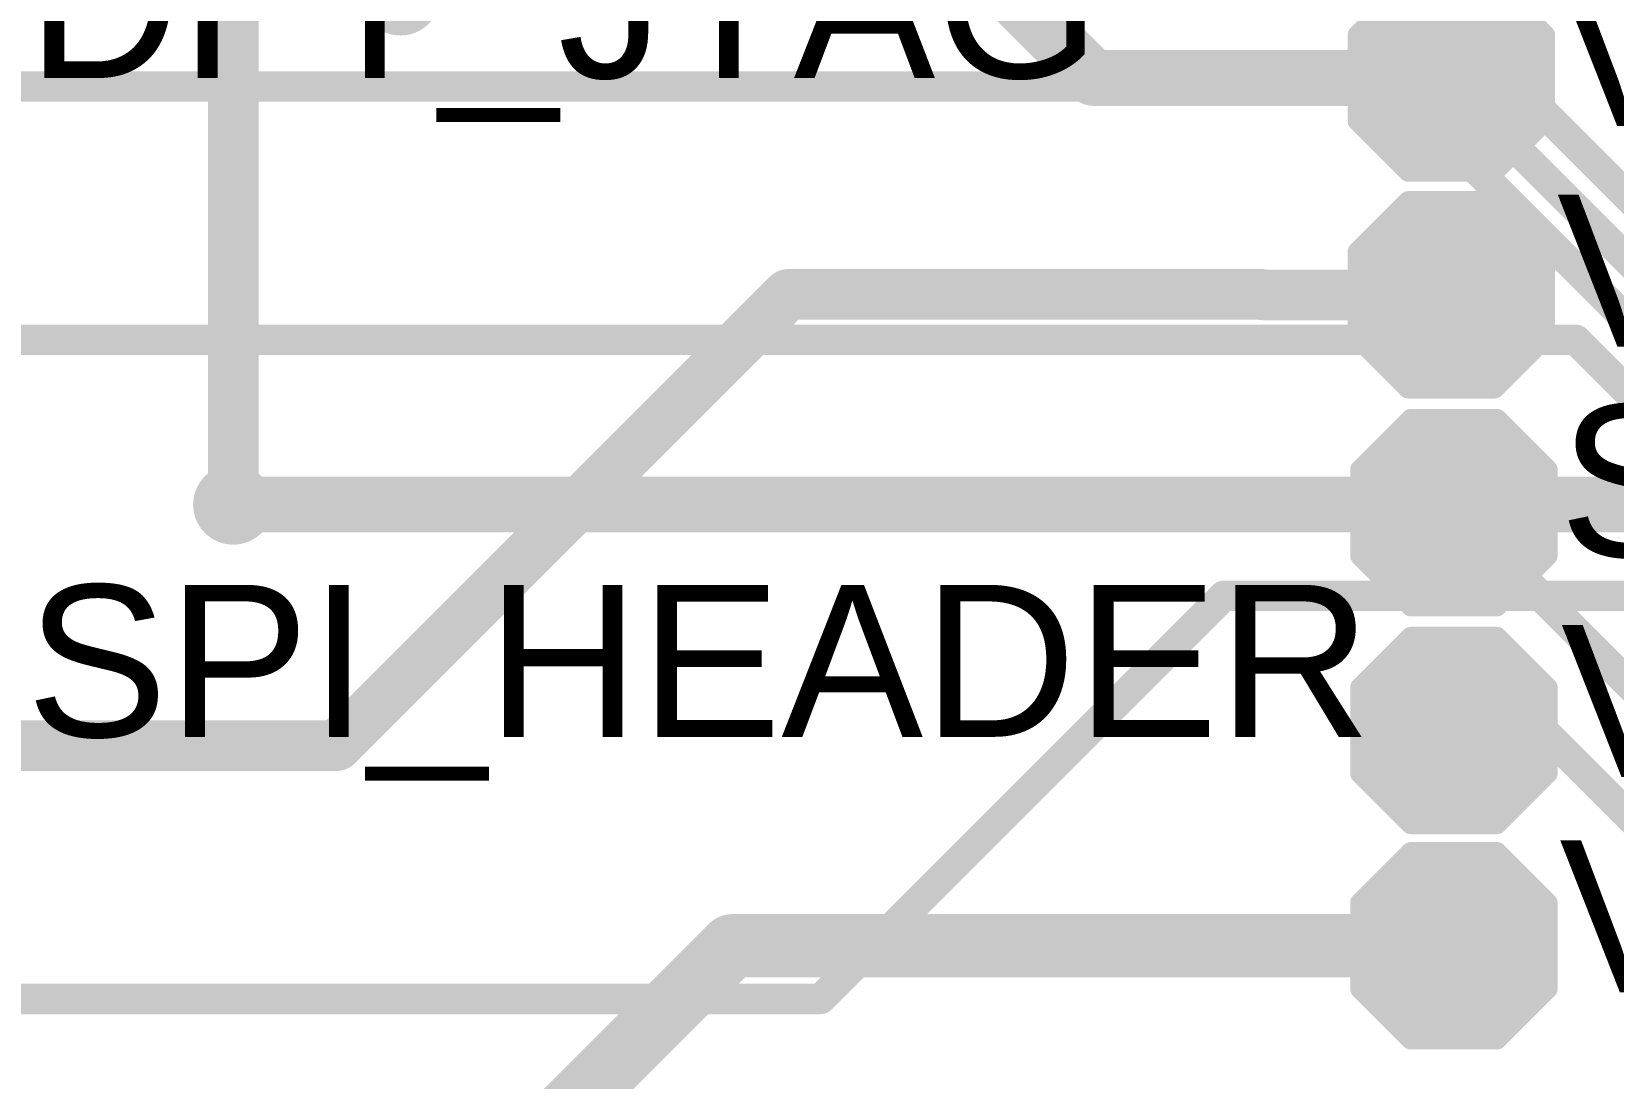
# Model space of a CAD drawing. Header units: millimetres. Extents: x -0.39 to 4.37, y -0.38 to 3.54.
# Drawn here: x 0.015 to 0.64, y 1.714 to 2.128 of the extents above; entities that cross this region are included whole.
import ezdxf

# ---------------------------------------------------------------- set-up
doc = ezdxf.new("R2010")
doc.units = ezdxf.units.MM
doc.header["$MEASUREMENT"] = 0
for name, color, linetype in [('BottomLayer', 5, 'Continuous'), ('BottomSolder', 6, 'Continuous'), ('TopLayer', 1, 'Continuous'), ('TopOverlay', 2, 'Continuous'), ('TopPaste', 8, 'Continuous'), ('TopSolder', 216, 'Continuous'), ('ViaHoleLayer', 16, 'Continuous')]:
    doc.layers.add(name, color=color, linetype=linetype)
doc.styles.add('Arial', font='', dxfattribs={"height": 0.2})
doc.styles.get('Arial').set_extended_font_data('Arial')

# ---------------------------------------------------------------- blocks, each defined once
blk = doc.blocks.new('TEST_POINT_223')
at = {"layer": 'TopLayer'}
blk.add_hatch(color=1, dxfattribs=at).paths.add_polyline_path([(0.015, 0.03), (-0.015, 0.03), (-0.03, 0.015), (-0.03, -0.015), (-0.015, -0.03), (0.015, -0.03), (0.03, -0.015), (0.03, 0.015)])
at = {"layer": 'TopPaste'}
blk.add_hatch(color=8, dxfattribs=at).paths.add_polyline_path([(0.015, 0.03), (-0.015, 0.03), (-0.03, 0.015), (-0.03, -0.015), (-0.015, -0.03), (0.015, -0.03), (0.03, -0.015), (0.03, 0.015)])
at = {"layer": 'TopSolder'}
blk.add_hatch(color=216, dxfattribs=at).paths.add_polyline_path([(0.017, 0.034), (-0.017, 0.034), (-0.034, 0.017), (-0.034, -0.017), (-0.017, -0.034), (0.017, -0.034), (0.034, -0.017), (0.034, 0.017)])
at = {"layer": 'TopOverlay', "const_width": 0.00787}
for points in [[(-0.037, 0.017), (-0.017, 0.037)], [(0.017, 0.037), (-0.017, 0.037)], [(0.017, 0.037), (-0.017, 0.037)], [(0.037, 0.017), (0.017, 0.037)], [(-0.037, -0.017), (-0.037, 0.017)], [(0.037, -0.017), (0.037, 0.017)], [(-0.017, -0.037), (-0.037, -0.017)], [(0.017, -0.037), (0.037, -0.017)], [(0.017, -0.037), (-0.017, -0.037)], [(0.017, -0.037), (-0.017, -0.037)]]:
    blk.add_lwpolyline(points, dxfattribs=at)
at = {"layer": 'TopOverlay', "const_width": 0.00394}
for points in [[(-0.01897, 0.037, 1), (-0.01503, 0.037, 1)], [(-0.01897, 0.037, 1), (-0.01503, 0.037, 1)], [(-0.01897, 0.037, 1), (-0.01503, 0.037, 1)], [(0.01503, 0.037, 1), (0.01897, 0.037, 1)], [(0.01503, 0.037, 1), (0.01897, 0.037, 1)], [(0.01503, 0.037, 1), (0.01897, 0.037, 1)], [(-0.03897, 0.017, 1), (-0.03503, 0.017, 1)], [(-0.03897, 0.017, 1), (-0.03503, 0.017, 1)], [(0.03503, 0.017, 1), (0.03897, 0.017, 1)], [(0.03503, 0.017, 1), (0.03897, 0.017, 1)], [(-0.03897, -0.017, 1), (-0.03503, -0.017, 1)], [(-0.03897, -0.017, 1), (-0.03503, -0.017, 1)], [(0.03503, -0.017, 1), (0.03897, -0.017, 1)], [(0.03503, -0.017, 1), (0.03897, -0.017, 1)], [(-0.01897, -0.037, 1), (-0.01503, -0.037, 1)], [(-0.01897, -0.037, 1), (-0.01503, -0.037, 1)], [(-0.01897, -0.037, 1), (-0.01503, -0.037, 1)], [(0.01503, -0.037, 1), (0.01897, -0.037, 1)], [(0.01503, -0.037, 1), (0.01897, -0.037, 1)], [(0.01503, -0.037, 1), (0.01897, -0.037, 1)]]:
    blk.add_lwpolyline(points, format="xyb", close=True, dxfattribs=at)
blk = doc.blocks.new('TEST_POINT_227')
at = {"layer": 'TopLayer'}
blk.add_hatch(color=1, dxfattribs=at).paths.add_polyline_path([(0.015, 0.03), (-0.015, 0.03), (-0.03, 0.015), (-0.03, -0.015), (-0.015, -0.03), (0.015, -0.03), (0.03, -0.015), (0.03, 0.015)])
at = {"layer": 'TopPaste'}
blk.add_hatch(color=8, dxfattribs=at).paths.add_polyline_path([(0.015, 0.03), (-0.015, 0.03), (-0.03, 0.015), (-0.03, -0.015), (-0.015, -0.03), (0.015, -0.03), (0.03, -0.015), (0.03, 0.015)])
at = {"layer": 'TopSolder'}
blk.add_hatch(color=216, dxfattribs=at).paths.add_polyline_path([(0.017, 0.034), (-0.017, 0.034), (-0.034, 0.017), (-0.034, -0.017), (-0.017, -0.034), (0.017, -0.034), (0.034, -0.017), (0.034, 0.017)])
at = {"layer": 'TopOverlay', "const_width": 0.00787}
for points in [[(-0.037, 0.017), (-0.017, 0.037)], [(0.017, 0.037), (-0.017, 0.037)], [(0.017, 0.037), (-0.017, 0.037)], [(0.037, 0.017), (0.017, 0.037)], [(-0.037, -0.017), (-0.037, 0.017)], [(0.037, -0.017), (0.037, 0.017)], [(-0.017, -0.037), (-0.037, -0.017)], [(0.017, -0.037), (0.037, -0.017)], [(0.017, -0.037), (-0.017, -0.037)], [(0.017, -0.037), (-0.017, -0.037)]]:
    blk.add_lwpolyline(points, dxfattribs=at)
at = {"layer": 'TopOverlay', "const_width": 0.00394}
for points in [[(-0.01897, 0.037, 1), (-0.01503, 0.037, 1)], [(-0.01897, 0.037, 1), (-0.01503, 0.037, 1)], [(-0.01897, 0.037, 1), (-0.01503, 0.037, 1)], [(0.01503, 0.037, 1), (0.01897, 0.037, 1)], [(0.01503, 0.037, 1), (0.01897, 0.037, 1)], [(0.01503, 0.037, 1), (0.01897, 0.037, 1)], [(-0.03897, 0.017, 1), (-0.03503, 0.017, 1)], [(-0.03897, 0.017, 1), (-0.03503, 0.017, 1)], [(0.03503, 0.017, 1), (0.03897, 0.017, 1)], [(0.03503, 0.017, 1), (0.03897, 0.017, 1)], [(-0.03897, -0.017, 1), (-0.03503, -0.017, 1)], [(-0.03897, -0.017, 1), (-0.03503, -0.017, 1)], [(0.03503, -0.017, 1), (0.03897, -0.017, 1)], [(0.03503, -0.017, 1), (0.03897, -0.017, 1)], [(-0.01897, -0.037, 1), (-0.01503, -0.037, 1)], [(-0.01897, -0.037, 1), (-0.01503, -0.037, 1)], [(-0.01897, -0.037, 1), (-0.01503, -0.037, 1)], [(0.01503, -0.037, 1), (0.01897, -0.037, 1)], [(0.01503, -0.037, 1), (0.01897, -0.037, 1)], [(0.01503, -0.037, 1), (0.01897, -0.037, 1)]]:
    blk.add_lwpolyline(points, format="xyb", close=True, dxfattribs=at)
blk = doc.blocks.new('TEST_POINT_407')
at = {"layer": 'TopLayer'}
blk.add_hatch(color=1, dxfattribs=at).paths.add_polyline_path([(0.015, 0.03), (-0.015, 0.03), (-0.03, 0.015), (-0.03, -0.015), (-0.015, -0.03), (0.015, -0.03), (0.03, -0.015), (0.03, 0.015)])
at = {"layer": 'TopPaste'}
blk.add_hatch(color=8, dxfattribs=at).paths.add_polyline_path([(0.015, 0.03), (-0.015, 0.03), (-0.03, 0.015), (-0.03, -0.015), (-0.015, -0.03), (0.015, -0.03), (0.03, -0.015), (0.03, 0.015)])
at = {"layer": 'TopSolder'}
blk.add_hatch(color=216, dxfattribs=at).paths.add_polyline_path([(0.017, 0.034), (-0.017, 0.034), (-0.034, 0.017), (-0.034, -0.017), (-0.017, -0.034), (0.017, -0.034), (0.034, -0.017), (0.034, 0.017)])
at = {"layer": 'TopOverlay', "const_width": 0.00787}
for points in [[(-0.017, 0.037), (-0.037, 0.017)], [(-0.017, 0.037), (0.017, 0.037)], [(-0.017, 0.037), (0.017, 0.037)], [(0.017, 0.037), (0.037, 0.017)], [(-0.037, 0.017), (-0.037, -0.017)], [(0.037, 0.017), (0.037, -0.017)], [(-0.037, -0.017), (-0.017, -0.037)], [(0.037, -0.017), (0.017, -0.037)], [(-0.017, -0.037), (0.017, -0.037)], [(-0.017, -0.037), (0.017, -0.037)]]:
    blk.add_lwpolyline(points, dxfattribs=at)
at = {"layer": 'TopOverlay', "const_width": 0.00394}
for points in [[(-0.01897, 0.037, 1), (-0.01503, 0.037, 1)], [(-0.01897, 0.037, 1), (-0.01503, 0.037, 1)], [(-0.01897, 0.037, 1), (-0.01503, 0.037, 1)], [(0.01503, 0.037, 1), (0.01897, 0.037, 1)], [(0.01503, 0.037, 1), (0.01897, 0.037, 1)], [(0.01503, 0.037, 1), (0.01897, 0.037, 1)], [(-0.03897, 0.017, 1), (-0.03503, 0.017, 1)], [(-0.03897, 0.017, 1), (-0.03503, 0.017, 1)], [(0.03503, 0.017, 1), (0.03897, 0.017, 1)], [(0.03503, 0.017, 1), (0.03897, 0.017, 1)], [(-0.03897, -0.017, 1), (-0.03503, -0.017, 1)], [(-0.03897, -0.017, 1), (-0.03503, -0.017, 1)], [(0.03503, -0.017, 1), (0.03897, -0.017, 1)], [(0.03503, -0.017, 1), (0.03897, -0.017, 1)], [(-0.01897, -0.037, 1), (-0.01503, -0.037, 1)], [(-0.01897, -0.037, 1), (-0.01503, -0.037, 1)], [(-0.01897, -0.037, 1), (-0.01503, -0.037, 1)], [(0.01503, -0.037, 1), (0.01897, -0.037, 1)], [(0.01503, -0.037, 1), (0.01897, -0.037, 1)], [(0.01503, -0.037, 1), (0.01897, -0.037, 1)]]:
    blk.add_lwpolyline(points, format="xyb", close=True, dxfattribs=at)
blk = doc.blocks.new('TEST_POINT_410')
at = {"layer": 'TopLayer'}
blk.add_hatch(color=1, dxfattribs=at).paths.add_polyline_path([(0.015, 0.03), (-0.015, 0.03), (-0.03, 0.015), (-0.03, -0.015), (-0.015, -0.03), (0.015, -0.03), (0.03, -0.015), (0.03, 0.015)])
at = {"layer": 'TopPaste'}
blk.add_hatch(color=8, dxfattribs=at).paths.add_polyline_path([(0.015, 0.03), (-0.015, 0.03), (-0.03, 0.015), (-0.03, -0.015), (-0.015, -0.03), (0.015, -0.03), (0.03, -0.015), (0.03, 0.015)])
at = {"layer": 'TopSolder'}
blk.add_hatch(color=216, dxfattribs=at).paths.add_polyline_path([(0.017, 0.034), (-0.017, 0.034), (-0.034, 0.017), (-0.034, -0.017), (-0.017, -0.034), (0.017, -0.034), (0.034, -0.017), (0.034, 0.017)])
at = {"layer": 'TopOverlay', "const_width": 0.00787}
for points in [[(-0.037, 0.017), (-0.017, 0.037)], [(-0.017, 0.037), (0.017, 0.037)], [(-0.017, 0.037), (0.017, 0.037)], [(0.017, 0.037), (0.037, 0.017)], [(-0.037, -0.017), (-0.037, 0.017)], [(0.037, -0.017), (0.037, 0.017)], [(-0.037, -0.017), (-0.017, -0.037)], [(0.017, -0.037), (0.037, -0.017)], [(-0.017, -0.037), (0.017, -0.037)], [(-0.017, -0.037), (0.017, -0.037)]]:
    blk.add_lwpolyline(points, dxfattribs=at)
at = {"layer": 'TopOverlay', "const_width": 0.00394}
for points in [[(-0.01897, 0.037, 1), (-0.01503, 0.037, 1)], [(-0.01897, 0.037, 1), (-0.01503, 0.037, 1)], [(-0.01897, 0.037, 1), (-0.01503, 0.037, 1)], [(0.01503, 0.037, 1), (0.01897, 0.037, 1)], [(0.01503, 0.037, 1), (0.01897, 0.037, 1)], [(0.01503, 0.037, 1), (0.01897, 0.037, 1)], [(-0.03897, 0.017, 1), (-0.03503, 0.017, 1)], [(-0.03897, 0.017, 1), (-0.03503, 0.017, 1)], [(0.03503, 0.017, 1), (0.03897, 0.017, 1)], [(0.03503, 0.017, 1), (0.03897, 0.017, 1)], [(-0.03897, -0.017, 1), (-0.03503, -0.017, 1)], [(-0.03897, -0.017, 1), (-0.03503, -0.017, 1)], [(0.03503, -0.017, 1), (0.03897, -0.017, 1)], [(0.03503, -0.017, 1), (0.03897, -0.017, 1)], [(-0.01897, -0.037, 1), (-0.01503, -0.037, 1)], [(-0.01897, -0.037, 1), (-0.01503, -0.037, 1)], [(-0.01897, -0.037, 1), (-0.01503, -0.037, 1)], [(0.01503, -0.037, 1), (0.01897, -0.037, 1)], [(0.01503, -0.037, 1), (0.01897, -0.037, 1)], [(0.01503, -0.037, 1), (0.01897, -0.037, 1)]]:
    blk.add_lwpolyline(points, format="xyb", close=True, dxfattribs=at)
blk = doc.blocks.new('TEST_POINT_417')
at = {"layer": 'TopLayer'}
blk.add_hatch(color=1, dxfattribs=at).paths.add_polyline_path([(0.015, 0.03), (-0.015, 0.03), (-0.03, 0.015), (-0.03, -0.015), (-0.015, -0.03), (0.015, -0.03), (0.03, -0.015), (0.03, 0.015)])
at = {"layer": 'TopPaste'}
blk.add_hatch(color=8, dxfattribs=at).paths.add_polyline_path([(0.015, 0.03), (-0.015, 0.03), (-0.03, 0.015), (-0.03, -0.015), (-0.015, -0.03), (0.015, -0.03), (0.03, -0.015), (0.03, 0.015)])
at = {"layer": 'TopSolder'}
blk.add_hatch(color=216, dxfattribs=at).paths.add_polyline_path([(0.017, 0.034), (-0.017, 0.034), (-0.034, 0.017), (-0.034, -0.017), (-0.017, -0.034), (0.017, -0.034), (0.034, -0.017), (0.034, 0.017)])
at = {"layer": 'TopOverlay', "const_width": 0.00787}
for points in [[(-0.037, 0.017), (-0.017, 0.037)], [(-0.017, 0.037), (0.017, 0.037)], [(-0.017, 0.037), (0.017, 0.037)], [(0.017, 0.037), (0.037, 0.017)], [(-0.037, -0.017), (-0.037, 0.017)], [(0.037, -0.017), (0.037, 0.017)], [(-0.037, -0.017), (-0.017, -0.037)], [(0.017, -0.037), (0.037, -0.017)], [(-0.017, -0.037), (0.017, -0.037)], [(-0.017, -0.037), (0.017, -0.037)]]:
    blk.add_lwpolyline(points, dxfattribs=at)
at = {"layer": 'TopOverlay', "const_width": 0.00394}
for points in [[(-0.01897, 0.037, 1), (-0.01503, 0.037, 1)], [(-0.01897, 0.037, 1), (-0.01503, 0.037, 1)], [(-0.01897, 0.037, 1), (-0.01503, 0.037, 1)], [(0.01503, 0.037, 1), (0.01897, 0.037, 1)], [(0.01503, 0.037, 1), (0.01897, 0.037, 1)], [(0.01503, 0.037, 1), (0.01897, 0.037, 1)], [(-0.03897, 0.017, 1), (-0.03503, 0.017, 1)], [(-0.03897, 0.017, 1), (-0.03503, 0.017, 1)], [(0.03503, 0.017, 1), (0.03897, 0.017, 1)], [(0.03503, 0.017, 1), (0.03897, 0.017, 1)], [(-0.03897, -0.017, 1), (-0.03503, -0.017, 1)], [(-0.03897, -0.017, 1), (-0.03503, -0.017, 1)], [(0.03503, -0.017, 1), (0.03897, -0.017, 1)], [(0.03503, -0.017, 1), (0.03897, -0.017, 1)], [(-0.01897, -0.037, 1), (-0.01503, -0.037, 1)], [(-0.01897, -0.037, 1), (-0.01503, -0.037, 1)], [(-0.01897, -0.037, 1), (-0.01503, -0.037, 1)], [(0.01503, -0.037, 1), (0.01897, -0.037, 1)], [(0.01503, -0.037, 1), (0.01897, -0.037, 1)], [(0.01503, -0.037, 1), (0.01897, -0.037, 1)]]:
    blk.add_lwpolyline(points, format="xyb", close=True, dxfattribs=at)

msp = doc.modelspace()

# ---------------------------------------------------------------- hatches: boundary and pattern name
at = {"layer": 'BottomLayer'}
h = msp.add_hatch(color=5, dxfattribs=at)
edge = h.paths.add_edge_path()
edge.add_arc((0.501, 2.024), 0.00591, 0, 360)
h = msp.add_hatch(color=5, dxfattribs=at)
edge = h.paths.add_edge_path()
edge.add_arc((0.095, 1.941), 0.01181, 0, 360)
h = msp.add_hatch(color=5, dxfattribs=at)
edge = h.paths.add_edge_path()
edge.add_arc((0.57781, 1.85282), 0.01181, 0, 360)
h = msp.add_hatch(color=5, dxfattribs=at)
edge = h.paths.add_edge_path()
edge.add_arc((0.57582, 1.76963), 0.01181, 0, 360)
at = {"layer": 'BottomSolder'}
h = msp.add_hatch(color=6, dxfattribs=at)
edge = h.paths.add_edge_path()
edge.add_arc((0.161, 2.142), 0.01581, 0, 360)
h = msp.add_hatch(color=6, dxfattribs=at)
edge = h.paths.add_edge_path()
edge.add_arc((0.501, 2.024), 0.00991, 0, 360)
h = msp.add_hatch(color=6, dxfattribs=at)
edge = h.paths.add_edge_path()
edge.add_arc((0.095, 1.941), 0.01581, 0, 360)
h = msp.add_hatch(color=6, dxfattribs=at)
edge = h.paths.add_edge_path()
edge.add_arc((0.57781, 1.85282), 0.01581, 0, 360)
h = msp.add_hatch(color=6, dxfattribs=at)
edge = h.paths.add_edge_path()
edge.add_arc((0.57582, 1.76963), 0.01581, 0, 360)
at = {"layer": 'TopLayer'}
h = msp.add_hatch(color=1, dxfattribs=at)
edge = h.paths.add_edge_path()
edge.add_arc((0.501, 2.024), 0.00591, 0, 360)
h = msp.add_hatch(color=1, dxfattribs=at)
edge = h.paths.add_edge_path()
edge.add_arc((0.095, 1.941), 0.01181, 0, 360)
h = msp.add_hatch(color=1, dxfattribs=at)
edge = h.paths.add_edge_path()
edge.add_arc((0.57781, 1.85282), 0.01181, 0, 360)
h = msp.add_hatch(color=1, dxfattribs=at)
edge = h.paths.add_edge_path()
edge.add_arc((0.57582, 1.76963), 0.01181, 0, 360)
at = {"layer": 'TopSolder'}
h = msp.add_hatch(color=216, dxfattribs=at)
edge = h.paths.add_edge_path()
edge.add_arc((0.161, 2.142), 0.01581, 0, 360)
h = msp.add_hatch(color=216, dxfattribs=at)
edge = h.paths.add_edge_path()
edge.add_arc((0.501, 2.024), 0.00991, 0, 360)
h = msp.add_hatch(color=216, dxfattribs=at)
edge = h.paths.add_edge_path()
edge.add_arc((0.095, 1.941), 0.01581, 0, 360)
h = msp.add_hatch(color=216, dxfattribs=at)
edge = h.paths.add_edge_path()
edge.add_arc((0.57781, 1.85282), 0.01581, 0, 360)
h = msp.add_hatch(color=216, dxfattribs=at)
edge = h.paths.add_edge_path()
edge.add_arc((0.57582, 1.76963), 0.01581, 0, 360)
at = {"layer": 'ViaHoleLayer'}
h = msp.add_hatch(color=16, dxfattribs=at)
edge = h.paths.add_edge_path()
edge.add_arc((0.501, 2.024), 0.00394, 0, 360)
h = msp.add_hatch(color=16, dxfattribs=at)
edge = h.paths.add_edge_path()
edge.add_arc((0.095, 1.941), 0.00591, 0, 360)
h = msp.add_hatch(color=16, dxfattribs=at)
edge = h.paths.add_edge_path()
edge.add_arc((0.57781, 1.85282), 0.00591, 0, 360)
h = msp.add_hatch(color=16, dxfattribs=at)
edge = h.paths.add_edge_path()
edge.add_arc((0.57582, 1.76963), 0.00591, 0, 360)

# ---------------------------------------------------------------- linework, layer by layer
at = {"layer": 'BottomLayer'}
for points, const_width in [([(0.32818, 2.37982), (0.68, 2.028)], 0.012), ([(0.40422, 2.27882), (0.67604, 2.007)], 0.012), ([(-0.04218, 2.10607), (0.55293, 2.10607)], 0.012), ([(0.55293, 2.10607), (0.67164, 1.98736)], 0.012), ([(-0.04218, 2.00607), (0.62493, 2.00607)], 0.012), ([(0.62493, 2.00607), (0.665, 1.966)], 0.012), ([(0.095, 1.941), (0.98944, 1.941)], 0.022), ([(0.32682, 1.74582), (0.486, 1.905)], 0.012), ([(0.486, 1.905), (0.792, 1.905)], 0.012), ([(0.57781, 1.85282), (0.57821, 1.85243)], 0.012), ([(0.57821, 1.85243), (0.6114, 1.85243)], 0.012), ([(0.6114, 1.85243), (1.03085, 1.43297)], 0.012), ([(-0.04218, 1.74582), (0.32682, 1.74582)], 0.012)]:
    msp.add_lwpolyline(points, dxfattribs=dict(at, const_width=const_width))
for points, const_width in [([(0.54993, 2.10607, 1), (0.55593, 2.10607, 1)], 0.006), ([(0.54993, 2.10607, 1), (0.55593, 2.10607, 1)], 0.006), ([(0.62193, 2.00607, 1), (0.62793, 2.00607, 1)], 0.006), ([(0.62193, 2.00607, 1), (0.62793, 2.00607, 1)], 0.006), ([(0.0895, 1.941, 1), (0.1005, 1.941, 1)], 0.011), ([(0.483, 1.905, 1), (0.489, 1.905, 1)], 0.006), ([(0.483, 1.905, 1), (0.489, 1.905, 1)], 0.006), ([(0.57481, 1.85282, 1), (0.58081, 1.85282, 1)], 0.006), ([(0.57521, 1.85243, 1), (0.58121, 1.85243, 1)], 0.006), ([(0.57521, 1.85243, 1), (0.58121, 1.85243, 1)], 0.006), ([(0.6084, 1.85243, 1), (0.6144, 1.85243, 1)], 0.006), ([(0.6084, 1.85243, 1), (0.6144, 1.85243, 1)], 0.006), ([(0.32382, 1.74582, 1), (0.32982, 1.74582, 1)], 0.006), ([(0.32382, 1.74582, 1), (0.32982, 1.74582, 1)], 0.006)]:
    msp.add_lwpolyline(points, format="xyb", close=True, dxfattribs=dict(at, const_width=const_width))
at = {"layer": 'TopLayer'}
for points, const_width in [([(0.095, 1.941), (0.095, 2.178)], 0.02), ([(0.399, 2.145), (0.43458, 2.10942)], 0.022), ([(0.43458, 2.10942), (0.57582, 2.10942)], 0.022), ([(0.13582, 1.84582), (0.314, 2.024)], 0.02), ([(0.314, 2.024), (0.501, 2.024)], 0.02), ([(0.501, 2.024), (0.50118, 2.02382)], 0.02), ([(0.50118, 2.02382), (0.57582, 2.02382)], 0.02), ([(0.57682, 1.93782), (0.57818, 1.93782)], 0.012), ([(0.57818, 1.93782), (0.665, 1.851)], 0.012), ([(-0.04218, 1.84582), (0.13582, 1.84582)], 0.02), ([(0.20282, 1.67782), (0.29182, 1.76682)], 0.025), ([(0.29182, 1.76682), (0.57282, 1.76682)], 0.025), ([(0.57282, 1.76682), (0.57482, 1.76882)], 0.025), ([(0.57582, 1.76782), (0.57582, 1.76963)], 0.025), ([(0.57582, 1.76782), (0.57682, 1.76682)], 0.025)]:
    msp.add_lwpolyline(points, dxfattribs=dict(at, const_width=const_width))
for points, const_width in [([(0.42908, 2.10942, 1), (0.44008, 2.10942, 1)], 0.011), ([(0.42908, 2.10942, 1), (0.44008, 2.10942, 1)], 0.011), ([(0.57032, 2.10942, 1), (0.58132, 2.10942, 1)], 0.011), ([(0.309, 2.024, 1), (0.319, 2.024, 1)], 0.01), ([(0.309, 2.024, 1), (0.319, 2.024, 1)], 0.01), ([(0.496, 2.024, 1), (0.506, 2.024, 1)], 0.01), ([(0.496, 2.024, 1), (0.506, 2.024, 1)], 0.01), ([(0.49618, 2.02382, 1), (0.50618, 2.02382, 1)], 0.01), ([(0.49618, 2.02382, 1), (0.50618, 2.02382, 1)], 0.01), ([(0.57082, 2.02382, 1), (0.58082, 2.02382, 1)], 0.01), ([(0.09, 1.941, 1), (0.1, 1.941, 1)], 0.01), ([(0.57382, 1.93782, 1), (0.57982, 1.93782, 1)], 0.006), ([(0.57518, 1.93782, 1), (0.58118, 1.93782, 1)], 0.006), ([(0.57518, 1.93782, 1), (0.58118, 1.93782, 1)], 0.006), ([(0.13082, 1.84582, 1), (0.14082, 1.84582, 1)], 0.01), ([(0.13082, 1.84582, 1), (0.14082, 1.84582, 1)], 0.01), ([(0.28557, 1.76682, 1), (0.29807, 1.76682, 1)], 0.0125), ([(0.28557, 1.76682, 1), (0.29807, 1.76682, 1)], 0.0125), ([(0.56657, 1.76682, 1), (0.57907, 1.76682, 1)], 0.0125), ([(0.56657, 1.76682, 1), (0.57907, 1.76682, 1)], 0.0125), ([(0.56857, 1.76882, 1), (0.58107, 1.76882, 1)], 0.0125), ([(0.56957, 1.76963, 1), (0.58207, 1.76963, 1)], 0.0125), ([(0.56957, 1.76782, 1), (0.58207, 1.76782, 1)], 0.0125), ([(0.56957, 1.76782, 1), (0.58207, 1.76782, 1)], 0.0125), ([(0.57057, 1.76682, 1), (0.58307, 1.76682, 1)], 0.0125)]:
    msp.add_lwpolyline(points, format="xyb", close=True, dxfattribs=dict(at, const_width=const_width))

# ---------------------------------------------------------------- block references
for name, p, rotation in [('TEST_POINT_227', (0.57582, 2.10942), 270), ('TEST_POINT_223', (0.57582, 2.02382), 270), ('TEST_POINT_407', (0.57682, 1.93782), 90)]:
    msp.add_blockref(name, p, dxfattribs=dict(rotation=rotation))
for name, p in [('TEST_POINT_417', (0.57682, 1.85182)), ('TEST_POINT_410', (0.57682, 1.76682))]:
    msp.add_blockref(name, p)

# ---------------------------------------------------------------- texts
at = {"layer": 'TopOverlay', "style": 'Arial'}
for s, p in [('DFT_JTAG', (0.0136, 2.10943)), ('VCCA0V9_HDMI', (0.61739, 2.09041)), ('VCC_3V0', (0.61745, 2.00341)), ('SDMMC0_DET_L', (0.61834, 1.92041)), ('SPI_HEADER', (0.01327, 1.84932)), ('VDD_CPU_L', (0.61909, 1.83341)), ('VCC_DDR', (0.61845, 1.74841))]:
    msp.add_text(s, height=0.06, rotation=360, dxfattribs=at).set_placement(p)

doc.saveas('drawing.dxf')
